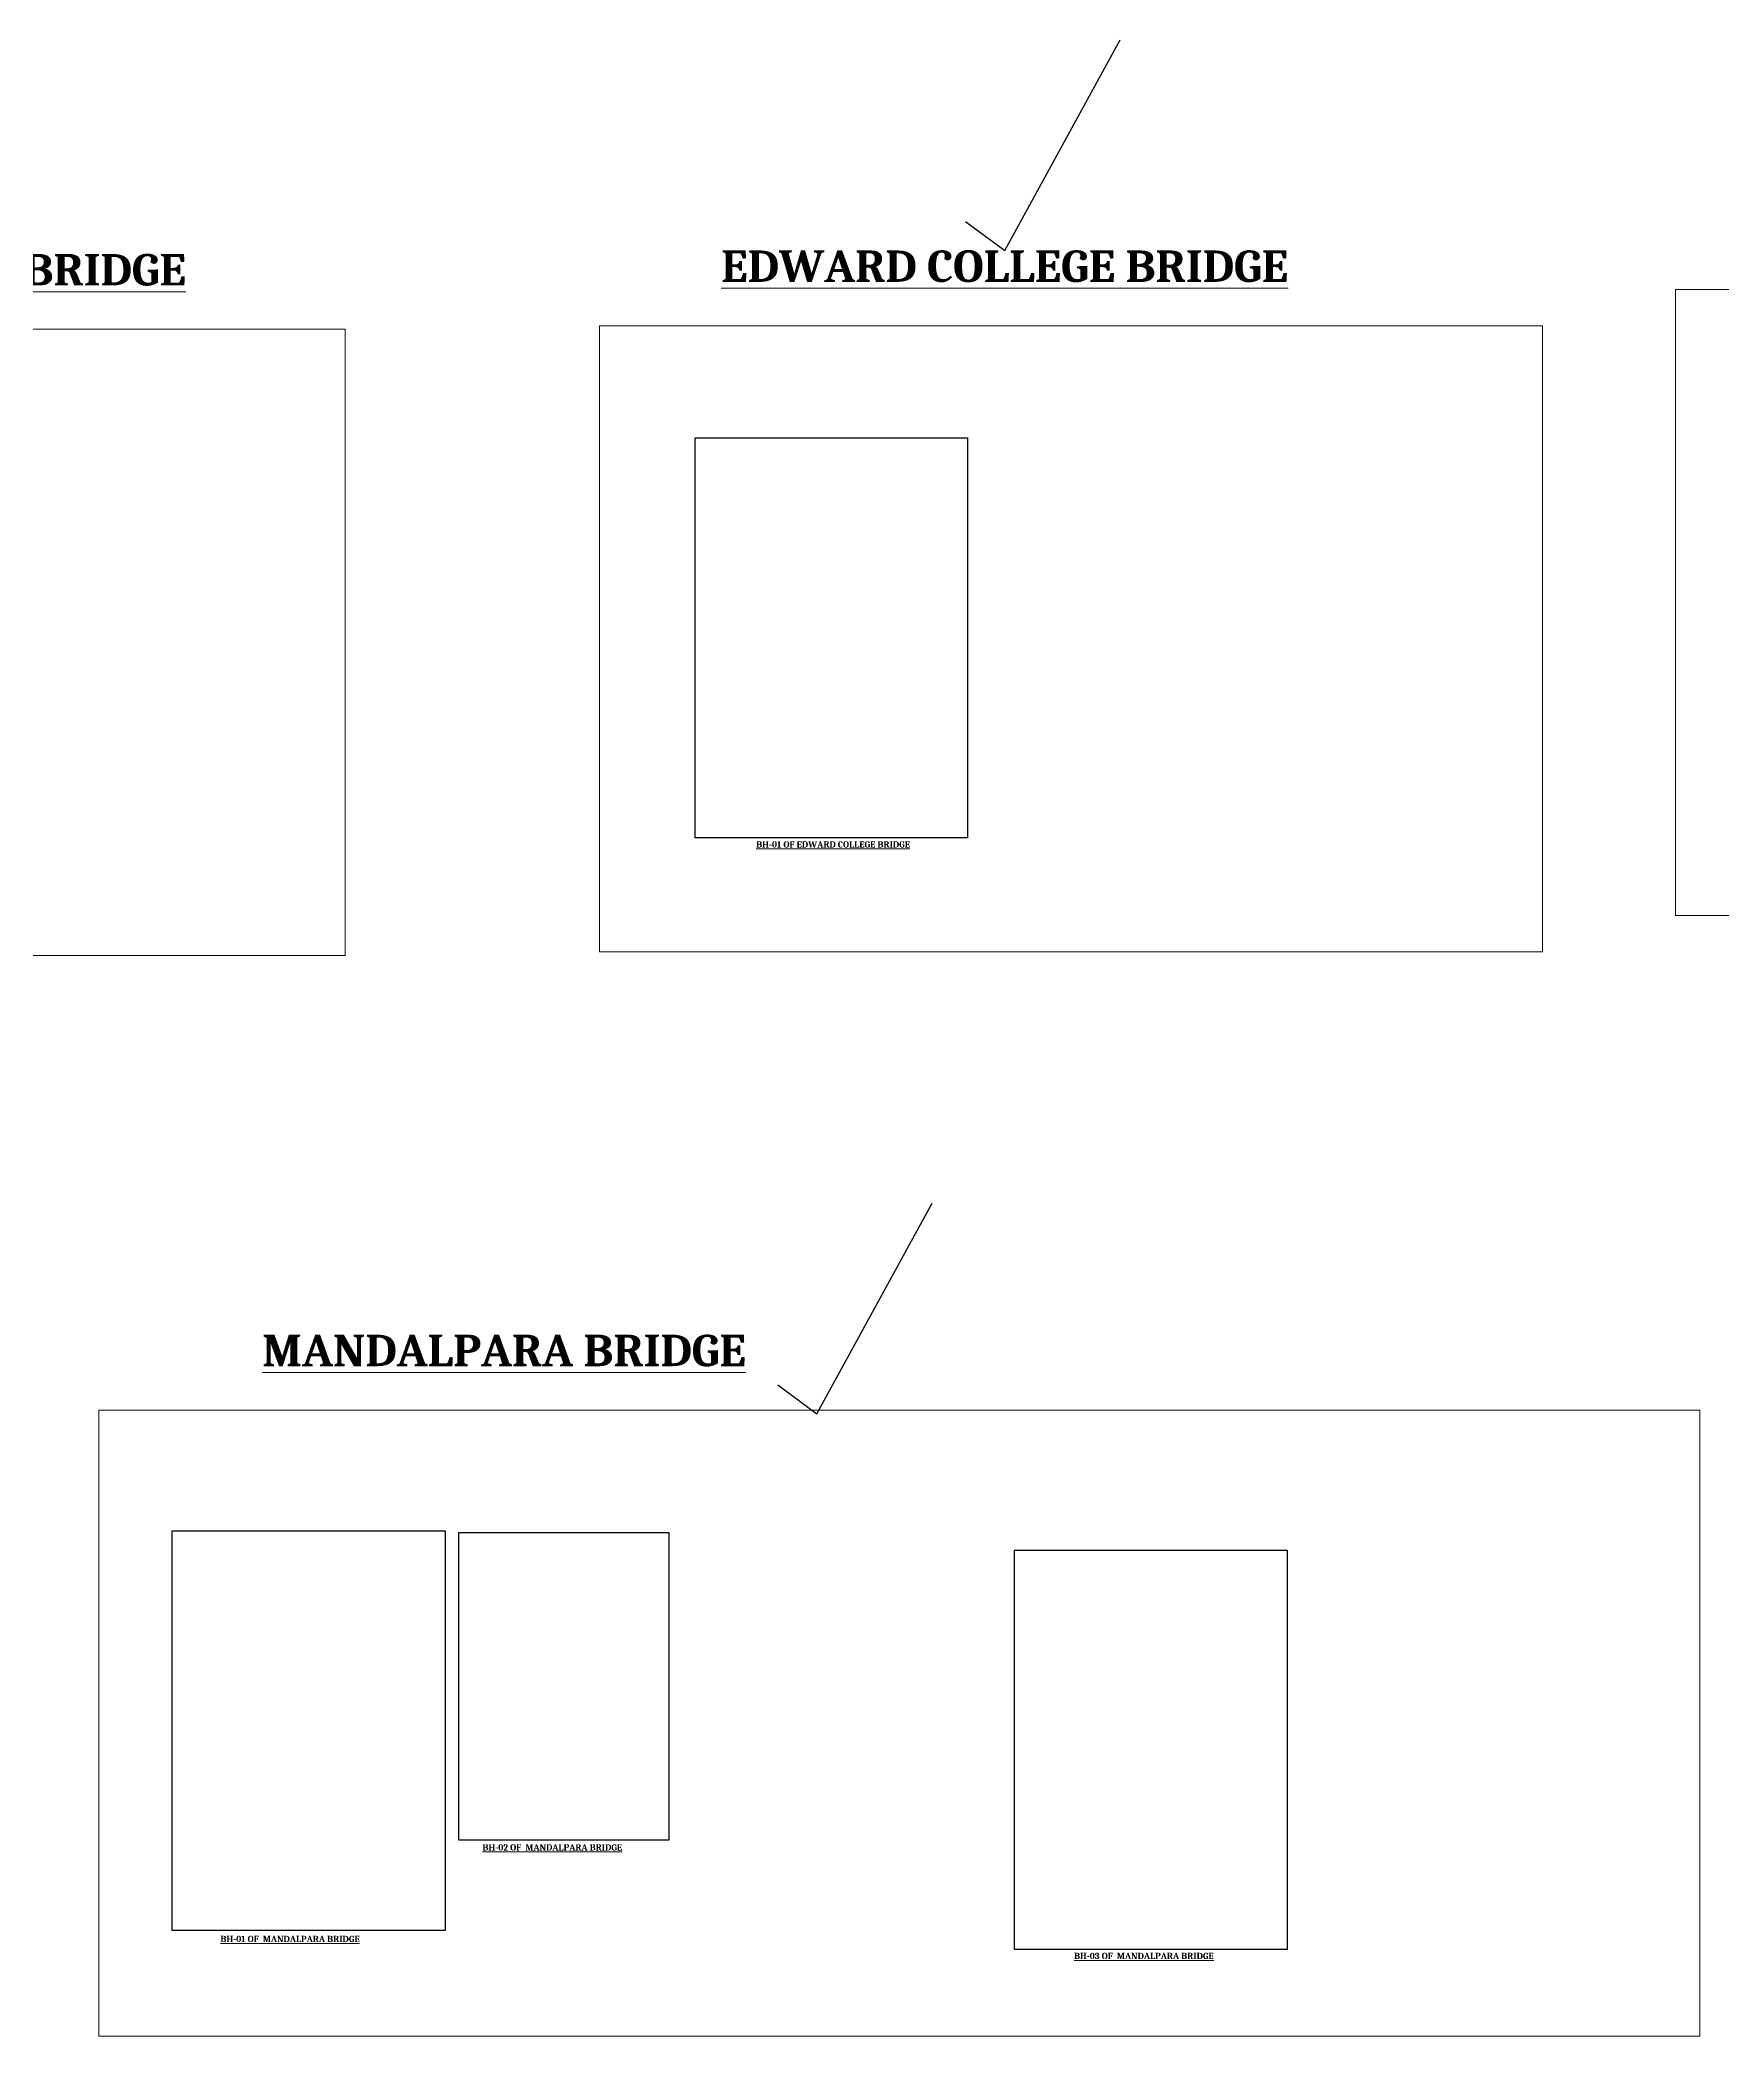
# Model space of a CAD drawing. Header units: millimetres. Extents: x 660635 to 3602845, y -5478610 to -489530.
# Drawn here: x 2350362 to 2590679, y -2832113 to -2546852 of the extents above; entities that cross this region are included whole.
import ezdxf

# ---------------------------------------------------------------- set-up
doc = ezdxf.new("R2010")
doc.units = ezdxf.units.MM
doc.header["$LTSCALE"] = 25
doc.header["$MEASUREMENT"] = 0
doc.layers.get('0').update_dxf_attribs({"lineweight": 13})
doc.layers.get('Defpoints').update_dxf_attribs({"color": 230, "lineweight": 9})
doc.layers.add('SLOPEEARTH', color=3, linetype='Continuous')
doc.styles.add('tynrb', font='timesbd.ttf')
picture_1 = doc.add_image_def('image26.jpg', size_in_pixel=(981, 1441))
picture_2 = doc.add_image_def('image30.jpg', size_in_pixel=(982, 1439))
picture_3 = doc.add_image_def('image31.jpg', size_in_pixel=(981, 1438))
picture_4 = doc.add_image_def('image32.jpg', size_in_pixel=(981, 1438))

msp = doc.modelspace()

# ---------------------------------------------------------------- linework, layer by layer
at = {"layer": 'Defpoints', "lineweight": -2, "ltscale": 100}
for points in [[(2482607.236, -2572783.16), (2488188.845, -2576934.535), (2504667.885, -2546851.539)], [(2455758.93, -2739036.251), (2461340.539, -2743187.625), (2477819.578, -2713104.629)]]:
    msp.add_lwpolyline(points, dxfattribs=at)
at = {"layer": 'Defpoints', "ltscale": 50}
for points in [[(2584042.561, -2582534.616), (2718800.582, -2582534.616), (2718800.582, -2671996.922), (2584042.561, -2671996.922)], [(2259233.868, -2588208.253), (2393991.889, -2588208.253), (2393991.889, -2677670.558), (2259233.868, -2677670.558)], [(2430287.159, -2587702.354), (2565045.18, -2587702.354), (2565045.18, -2677164.66), (2430287.159, -2677164.66)], [(2358766.666, -2742650.682), (2587496.348, -2742650.682), (2587496.348, -2832112.988), (2358766.666, -2832112.988)]]:
    msp.add_lwpolyline(points, close=True, dxfattribs=at)

# ---------------------------------------------------------------- texts
at = {"color": 0, "attachment_point": 2, "style": 'tynrb'}
for s, insert, char_height, width in [('{\\fCambria|b1|i0|c0|p18;\\LDR. AMIT SIDDIQUE SARAK  BRIDGE}', (2317135.554, -2577440.433), 4500, 143916.34253), ('{\\fCambria|b1|i0|c0|p18;\\LEDWARD COLLEGE BRIDGE}', (2488188.845, -2576934.535), 4500, 143916.34253), ('{\\fCambria|b1|i0|c0|p18;\\LBH-01 OF EDWARD COLLEGE BRIDGE}', (2463676.673, -2661368.954), 900, 35926.10593), ('{\\fCambria|b1|i0|c0|p18;\\LMANDALPARA BRIDGE}', (2416668.352, -2731882.863), 4500, 143916.34253), ('{\\fCambria|b1|i0|c0|p18;\\LBH-02 OF  MANDALPARA BRIDGE}', (2423567.792, -2804693.535), 900, 35926.10593), ('{\\fCambria|b1|i0|c0|p18;\\LBH-01 OF  MANDALPARA BRIDGE}', (2386094.056, -2817783.937), 900, 35926.10593), ('{\\fCambria|b1|i0|c0|p18;\\LBH-03 OF  MANDALPARA BRIDGE}', (2508075.452, -2820210.051), 900, 35926.10593)]:
    msp.add_mtext(s, dxfattribs=dict(at, insert=insert, char_height=char_height, width=width))

# ---------------------------------------------------------------- pictures from other files: only their frames are drawn
at = {"layer": 'SLOPEEARTH', "lineweight": -2, "ltscale": 100}
image = msp.add_image(picture_1, insert=(2443963.453, -2660881.924), size_in_units=(38933.438, 57189.687), dxfattribs=at)
image.dxf.flags = 7
image = msp.add_image(picture_2, insert=(2369275.047, -2817037.522), size_in_units=(38973.125, 57110.312), dxfattribs=at)
image.dxf.flags = 7
image = msp.add_image(picture_3, insert=(2410207.693, -2804115.316), size_in_units=(30008.699, 43988.286), dxfattribs=at)
image.dxf.flags = 7
image = msp.add_image(picture_4, insert=(2489610.762, -2819734.061), size_in_units=(38933.438, 57070.625), dxfattribs=at)
image.dxf.flags = 7

doc.saveas('drawing.dxf')
